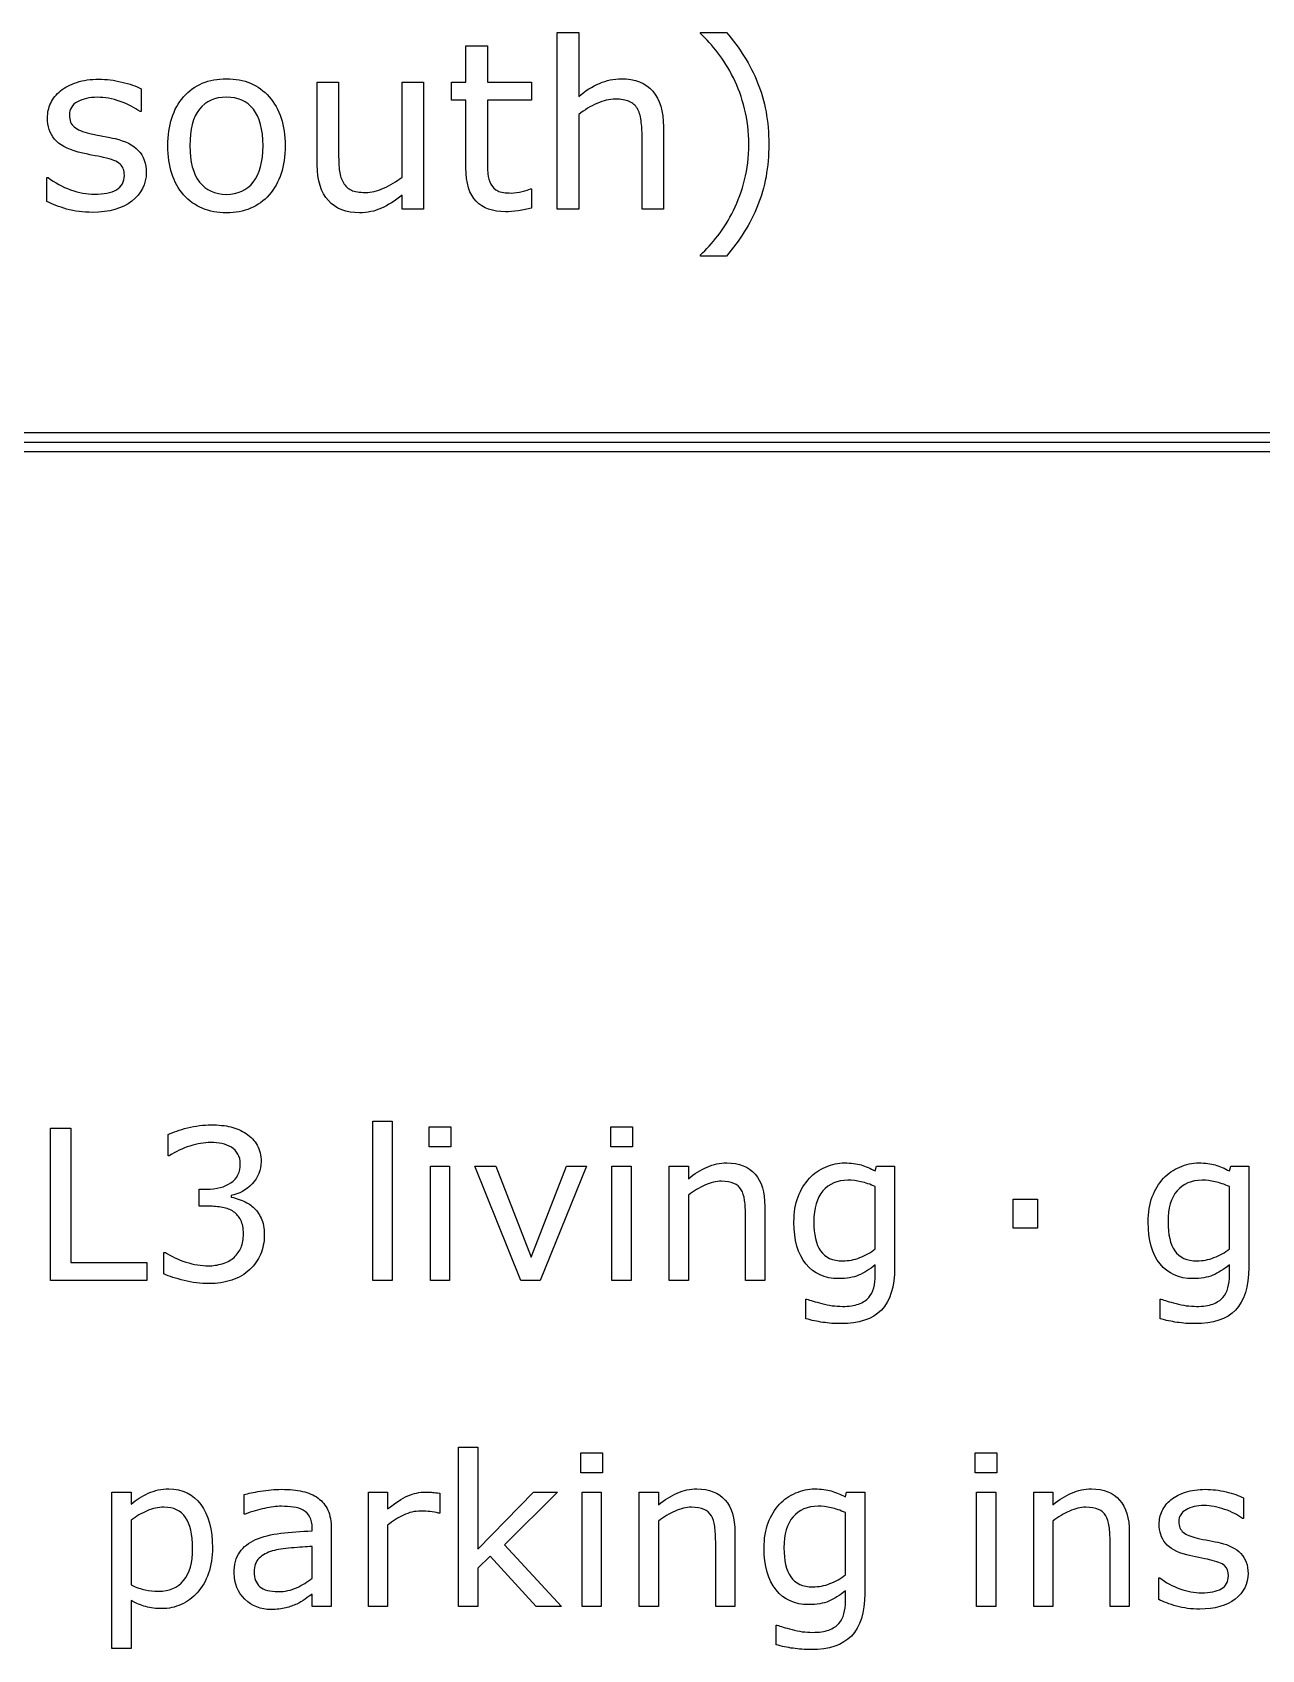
# Model space of a CAD drawing. Extents: x -13 to 750, y 12 to 2314.
# Drawn here: x 171.1 to 223.9, y 54 to 123.5 of the extents above; entities that cross this region are included whole.
import ezdxf

# ---------------------------------------------------------------- set-up
doc = ezdxf.new("R2010")
doc.units = 0
doc.layers.get('0').update_dxf_attribs({"linetype": 'CONTINUOUS'})

msp = doc.modelspace()

# ---------------------------------------------------------------- linework, layer by layer
at = {"color": 7}
for points in [[(194.53521, 119.9628), (194.53521, 115.89), (193.61724, 115.89), (193.61724, 123.4877), (194.53521, 123.4877), (194.53521, 120.7386)], [(199.75977, 123.4395), (199.75977, 123.4885), (200.87793, 123.4885)], [(189.69629, 117.6728), (189.69629, 120.5732), (189.07617, 120.5732), (189.07617, 121.3447), (189.69629, 121.3447), (189.69629, 122.9121), (190.61426, 122.9121), (190.61426, 121.3447), (192.50879, 121.3447), (192.50879, 120.5732), (190.61426, 120.5732), (190.61426, 118.0879)], [(175.75095, 121.0663), (175.75095, 120.0848), (175.70215, 120.0848)], [(183.30957, 117.8046), (183.30957, 121.3446), (184.22754, 121.3446), (184.22754, 118.2391)], [(186.95219, 117.2719), (186.95219, 121.3442), (187.87016, 121.3442), (187.87012, 115.8905)], [(198.17773, 115.8905), (197.25977, 115.8905), (197.25977, 118.996)], [(198.17778, 119.43), (198.17773, 115.8905)], [(202.69922, 118.6838), (202.69922, 118.6835)], [(171.70312, 116.2176), (171.70312, 117.2479), (171.75192, 117.2479)], [(192.45993, 116.765), (192.50873, 116.765), (192.50879, 115.9395)], [(187.87012, 115.8905), (186.95215, 115.8905), (186.95215, 116.496)], [(200.87793, 113.8788), (199.75977, 113.8788), (199.75977, 113.9278)], [(44, 105.89), (268, 105.89)], [(176.95603, 75.2382), (176.91213, 75.2382), (176.91213, 76.1567)], [(199.24963, 73.5547), (199.24963, 69.89), (198.42346, 69.89), (198.42346, 74.7987), (199.24963, 74.7987), (199.24963, 74.2538)], [(207.27393, 74.5876), (207.32663, 74.7985), (208.10007, 74.7985), (208.10017, 70.4481)], [(222.48341, 74.5876), (222.53611, 74.7985), (223.30955, 74.7985), (223.30964, 70.4481)], [(178.63035, 73.076), (178.23484, 73.076), (178.23484, 73.8055), (178.54246, 73.8055)], [(207.274, 71.2391), (207.274, 73.9154)], [(222.48347, 71.2391), (222.48347, 73.9154)], [(179.60598, 73.5287), (179.60598, 73.4667)], [(180.5508, 73.0405), (180.55078, 73.0409)], [(202.52795, 73.076), (202.5279, 69.89)], [(202.5279, 69.89), (201.70173, 69.89), (201.70173, 72.6849)], [(176.72314, 70.1669), (176.72314, 71.0853), (176.78904, 71.0853)], [(207.274, 71.2392), (207.274, 71.2391)], [(222.48347, 71.2392), (222.48347, 71.2391)], [(207.27393, 70.1096), (207.27393, 70.5579)], [(222.48341, 70.1096), (222.48341, 70.5579)], [(204.2945, 68.242), (204.2945, 69.0857), (204.3384, 69.0857)], [(219.50398, 68.242), (219.50398, 69.0857), (219.54788, 69.0857)], [(175.31692, 56.1367), (175.31692, 54.0801), (174.49075, 54.0801), (174.49075, 60.7993), (175.31692, 60.7993), (175.31692, 60.2851)], [(180.22119, 59.8539), (180.17729, 59.8539), (180.17729, 60.6932)], [(186.32964, 59.3754), (186.32964, 55.89), (185.50347, 55.89), (185.50347, 60.7987), (186.32964, 60.7987), (186.32964, 60.0736)], [(188.56646, 60.7467), (188.56641, 59.8978)], [(197.9663, 59.5547), (197.9663, 55.89), (197.14013, 55.89), (197.14013, 60.7987), (197.9663, 60.7987), (197.9663, 60.2538)], [(205.99069, 60.5876), (206.04339, 60.7985), (206.81682, 60.7985), (206.81693, 56.4481)], [(214.90286, 59.5547), (214.90286, 55.89), (214.07669, 55.89), (214.07669, 60.7987), (214.90286, 60.7987), (214.90286, 60.2538)], [(223.08548, 60.5479), (223.08548, 59.6646), (223.04158, 59.6646)], [(188.56641, 59.8978), (188.52251, 59.8978)], [(205.99076, 57.2391), (205.99076, 59.9154)], [(175.31692, 59.5903), (175.31692, 56.8086)], [(183.09082, 59.1335), (183.09082, 59.2609)], [(183.91264, 59.2208), (183.9126, 55.89)], [(201.24462, 59.076), (201.24467, 55.89)], [(218.18118, 59.076), (218.18123, 55.89)], [(178.81058, 58.4043), (178.81058, 58.4038)], [(183.09082, 57.0985), (183.09082, 58.4652)], [(201.24467, 55.89), (200.4185, 55.89), (200.4185, 58.6849)], [(218.18123, 55.89), (217.35506, 55.89), (217.35506, 58.6849)], [(183.09082, 57.0984), (183.09082, 57.0985)], [(205.99076, 57.2392), (205.99076, 57.2391)], [(219.44246, 56.1844), (219.44246, 57.1117), (219.48636, 57.1117)], [(223.27889, 57.3044), (223.27889, 57.305)], [(183.9126, 55.89), (183.09082, 55.89), (183.09082, 56.4129)], [(205.99069, 56.1096), (205.99069, 56.5579)], [(203.01127, 54.242), (203.01127, 55.0857), (203.05517, 55.0857)]]:
    msp.add_lwpolyline(points, dxfattribs=at)
for points in [[(180.98047, 118.6151), (180.98047, 118.6151)], [(181.92773, 118.6151), (181.92773, 118.6151)], [(175.96582, 117.4628), (175.96582, 117.4628)], [(44, 106.2904), (44, 105.4896), (268, 105.4896), (268, 106.2904)], [(175.99805, 69.89), (171.8584, 69.89), (171.8584, 76.4335), (172.72852, 76.4335), (172.72852, 70.6634), (175.99805, 70.6634)], [(186.52295, 69.89), (185.69678, 69.89), (185.69678, 76.7279), (186.52295, 76.7279)], [(189.04541, 75.6205), (188.11377, 75.6205), (188.11377, 76.4774), (189.04541, 76.4774)], [(196.84134, 75.6205), (195.9097, 75.6205), (195.9097, 76.4774), (196.84134, 76.4774)], [(188.99271, 69.89), (188.16653, 69.89), (188.16653, 74.7987), (188.99271, 74.7987)], [(194.87259, 74.7987), (192.88626, 69.89), (192.05569, 69.89), (190.08255, 74.7987), (190.97903, 74.7987), (192.49954, 70.892), (194.00687, 74.7987)], [(196.78864, 69.89), (195.96247, 69.89), (195.96247, 74.7987), (196.78864, 74.7987)], [(214.23933, 72.1356), (213.18903, 72.1356), (213.18903, 73.3793), (214.23933, 73.3793)], [(193.80029, 55.89), (192.71045, 55.89), (190.7417, 58.0389), (190.20557, 57.5292), (190.20557, 55.89), (189.37939, 55.89), (189.37939, 62.7279), (190.20557, 62.7279), (190.20557, 58.3421), (192.5918, 60.7987), (193.6333, 60.7987), (191.35254, 58.5311)], [(195.55811, 61.6205), (194.62646, 61.6205), (194.62646, 62.4774), (195.55811, 62.4774)], [(212.49467, 61.6205), (211.56303, 61.6205), (211.56303, 62.4774), (212.49467, 62.4774)], [(195.50541, 55.89), (194.67924, 55.89), (194.67924, 60.7987), (195.50541, 60.7987)], [(212.44197, 55.89), (211.6158, 55.89), (211.6158, 60.7987), (212.44197, 60.7987)], [(177.95804, 58.3819), (177.95804, 58.3819)]]:
    msp.add_lwpolyline(points, close=True, dxfattribs=at)
for points in [[(200.51172, 122.6143), (200.274087, 122.926833), (200.023437, 123.2019), (199.75977, 123.4395)], [(200.87793, 123.4885), (201.454103, 122.827633), (201.901693, 122.1066), (202.2207, 121.3254)], [(201.18066, 121.5303), (200.975587, 121.943767), (200.752607, 122.3051), (200.51172, 122.6143)], [(171.86423, 120.4462), (171.95863, 120.644733), (172.10023, 120.822133), (172.28903, 120.9784)], [(172.28903, 120.9784), (172.471323, 121.1314), (172.702443, 121.251833), (172.98239, 121.3397)], [(172.98239, 121.3397), (173.265597, 121.430833), (173.581353, 121.4764), (173.92966, 121.4764)], [(173.92966, 121.4764), (174.25518, 121.4764), (174.583957, 121.435733), (174.91599, 121.3544)], [(174.91599, 121.3544), (175.251277, 121.276267), (175.529597, 121.180233), (175.75095, 121.0663)], [(177.57227, 120.7196), (178.027997, 121.2372), (178.641603, 121.496), (179.41309, 121.496)], [(179.41309, 121.496), (180.178063, 121.496), (180.788413, 121.2372), (181.24414, 120.7196)], [(194.53521, 120.7386), (194.821663, 120.976267), (195.117887, 121.161833), (195.42388, 121.2953)], [(195.42388, 121.2953), (195.729867, 121.428767), (196.043993, 121.4955), (196.36626, 121.4955)], [(196.36626, 121.4955), (196.955453, 121.4955), (197.404673, 121.318067), (197.71392, 120.9632)], [(197.71392, 120.9632), (198.02316, 120.6084), (198.17778, 120.097333), (198.17778, 119.43)], [(201.65918, 120.2071), (201.53874, 120.6889), (201.379233, 121.129967), (201.18066, 121.5303)], [(202.2207, 121.3254), (202.539713, 120.544133), (202.69922, 119.6636), (202.69922, 118.6838)], [(171.72751, 119.8114), (171.72751, 120.036), (171.773083, 120.2476), (171.86423, 120.4462)], [(173.01172, 120.5048), (172.7806, 120.3778), (172.66504, 120.187367), (172.66504, 119.9335)], [(173.86133, 120.7001), (173.526043, 120.7001), (173.24284, 120.635), (173.01172, 120.5048)], [(174.84766, 120.5194), (174.512373, 120.639867), (174.183597, 120.7001), (173.86133, 120.7001)], [(175.70215, 120.0848), (175.467777, 120.257333), (175.182947, 120.4022), (174.84766, 120.5194)], [(176.89355, 118.6151), (176.89355, 119.503767), (177.11979, 120.205267), (177.57227, 120.7196)], [(178.25098, 120.1874), (177.97754, 119.8456), (177.84082, 119.3215), (177.84082, 118.6151)], [(179.41309, 120.705), (178.915043, 120.705), (178.527673, 120.532467), (178.25098, 120.1874)], [(180.56543, 120.1874), (180.288737, 120.532467), (179.904623, 120.705), (179.41309, 120.705)], [(180.98047, 118.6151), (180.98047, 119.3215), (180.842123, 119.8456), (180.56543, 120.1874)], [(181.24414, 120.7196), (181.699867, 120.205267), (181.92773, 119.503767), (181.92773, 118.6151)], [(195.32134, 120.4364), (195.0479, 120.312733), (194.785857, 120.154867), (194.53521, 119.9628)], [(196.10747, 120.6219), (195.856823, 120.6219), (195.59478, 120.560067), (195.32134, 120.4364)], [(196.70317, 120.5194), (196.550177, 120.587733), (196.35161, 120.6219), (196.10747, 120.6219)], [(197.05474, 120.2167), (196.97336, 120.353367), (196.85617, 120.454267), (196.70317, 120.5194)], [(197.21587, 119.6991), (197.186603, 119.920433), (197.132893, 120.092967), (197.05474, 120.2167)], [(201.83984, 118.6837), (201.83984, 119.2175), (201.77962, 119.7253), (201.65918, 120.2071)], [(172.02536, 118.9032), (171.826793, 119.1506), (171.72751, 119.453333), (171.72751, 119.8114)], [(172.66504, 119.9335), (172.66504, 119.7089), (172.735027, 119.539633), (172.875, 119.4257)], [(197.25977, 118.996), (197.25977, 119.2466), (197.245137, 119.480967), (197.21587, 119.6991)], [(173.04587, 118.3466), (172.56735, 118.473533), (172.22718, 118.659067), (172.02536, 118.9032)], [(172.875, 119.4257), (173.01172, 119.311767), (173.233073, 119.218967), (173.53906, 119.1473)], [(173.53906, 119.1473), (173.708333, 119.107967), (173.897137, 119.0689), (174.10547, 119.0301)], [(174.10547, 119.0301), (174.317057, 118.990767), (174.492837, 118.954967), (174.63281, 118.9227)], [(174.63281, 118.9227), (175.059243, 118.825033), (175.38802, 118.6574), (175.61914, 118.4198)], [(173.61716, 118.2196), (173.408827, 118.258933), (173.218397, 118.301267), (173.04587, 118.3466)], [(174.12985, 118.1171), (173.999643, 118.146433), (173.828747, 118.1806), (173.61716, 118.2196)], [(174.84274, 117.8339), (174.719047, 117.944567), (174.481417, 118.038967), (174.12985, 118.1171)], [(175.61914, 118.4198), (175.85026, 118.178933), (175.96582, 117.859933), (175.96582, 117.4628)], [(177.57227, 116.5106), (177.11979, 117.024933), (176.89355, 117.726433), (176.89355, 118.6151)], [(177.84082, 118.6151), (177.84082, 117.9315), (177.979167, 117.4123), (178.25586, 117.0575)], [(180.56055, 117.0526), (180.840497, 117.4042), (180.98047, 117.925033), (180.98047, 118.6151)], [(181.92773, 118.6151), (181.92773, 117.726433), (181.699867, 117.024933), (181.24414, 116.5106)], [(184.22754, 118.2391), (184.22754, 117.962433), (184.240573, 117.7248), (184.26664, 117.5262)], [(190.61426, 118.0879), (190.61426, 117.801433), (190.62076, 117.5768), (190.63376, 117.414)], [(201.65918, 117.1553), (201.77962, 117.617567), (201.83984, 118.127033), (201.83984, 118.6837)], [(202.69922, 118.6835), (202.69922, 117.703633), (202.539713, 116.8231), (202.2207, 116.0419)], [(175.02829, 117.3456), (175.02829, 117.5604), (174.96644, 117.723167), (174.84274, 117.8339)], [(175.96582, 117.4628), (175.96582, 116.964733), (175.759113, 116.5562), (175.3457, 116.2372)], [(183.78809, 116.2616), (183.469077, 116.613133), (183.30957, 117.127467), (183.30957, 117.8046)], [(184.26664, 117.5262), (184.292707, 117.330933), (184.348047, 117.1633), (184.43266, 117.0233)], [(190.13086, 116.2324), (189.841147, 116.531867), (189.69629, 117.012), (189.69629, 117.6728)], [(190.63376, 117.414), (190.64676, 117.254533), (190.692333, 117.1048), (190.77048, 116.9648)], [(171.75192, 117.2479), (172.041633, 117.029833), (172.3639, 116.8557), (172.71872, 116.7255)], [(172.71872, 116.7255), (173.07354, 116.5985), (173.41371, 116.535), (173.73923, 116.535)], [(173.73923, 116.535), (174.142877, 116.535), (174.45863, 116.6001), (174.68649, 116.7303)], [(174.68649, 116.7303), (174.914357, 116.860567), (175.02829, 117.065667), (175.02829, 117.3456)], [(178.25586, 117.0575), (178.532553, 116.7059), (178.918297, 116.5301), (179.41309, 116.5301)], [(179.41309, 116.5301), (179.90137, 116.5301), (180.283857, 116.704267), (180.56055, 117.0526)], [(184.43266, 117.0233), (184.520547, 116.8801), (184.634477, 116.775933), (184.77445, 116.7108)], [(184.77445, 116.7108), (184.914423, 116.645467), (185.117877, 116.6128), (185.38481, 116.6128)], [(185.38481, 116.6128), (185.622437, 116.6128), (185.881223, 116.674633), (186.16117, 116.7983)], [(186.16117, 116.7983), (186.444377, 116.921967), (186.70805, 117.079833), (186.95219, 117.2719)], [(190.77048, 116.9648), (190.842093, 116.8346), (190.93975, 116.738567), (191.06345, 116.6767)], [(192.10837, 116.6527), (192.27113, 116.698033), (192.388317, 116.735467), (192.45993, 116.765)], [(201.18066, 115.837), (201.382487, 116.253667), (201.541993, 116.6931), (201.65918, 117.1553)], [(172.54785, 115.9003), (172.212563, 115.9979), (171.930987, 116.103667), (171.70312, 116.2176)], [(175.3457, 116.2372), (174.935547, 115.9182), (174.374023, 115.7587), (173.66113, 115.7587)], [(179.41309, 115.7391), (178.641603, 115.7391), (178.027997, 115.996267), (177.57227, 116.5106)], [(181.24414, 116.5106), (180.788413, 115.996267), (180.178063, 115.7391), (179.41309, 115.7391)], [(185.12598, 115.7391), (184.55306, 115.7391), (184.107097, 115.913267), (183.78809, 116.2616)], [(186.95215, 116.496), (186.642903, 116.251867), (186.34668, 116.064667), (186.06348, 115.9344)], [(191.40039, 115.7832), (190.84375, 115.7832), (190.420573, 115.932933), (190.13086, 116.2324)], [(191.06345, 116.6767), (191.190403, 116.618033), (191.38246, 116.5887), (191.63962, 116.5887)], [(191.63962, 116.5887), (191.78936, 116.5887), (191.94561, 116.610033), (192.10837, 116.6527)], [(202.2207, 116.0419), (201.901693, 115.260633), (201.454103, 114.5396), (200.87793, 113.8788)], [(173.66113, 115.7587), (173.257483, 115.7587), (172.88639, 115.8059), (172.54785, 115.9003)], [(186.06348, 115.9344), (185.780273, 115.8042), (185.467773, 115.7391), (185.12598, 115.7391)], [(191.94238, 115.8272), (191.74056, 115.797867), (191.559897, 115.7832), (191.40039, 115.7832)], [(192.50879, 115.9395), (192.336263, 115.894167), (192.14746, 115.856733), (191.94238, 115.8272)], [(200.51172, 114.753), (200.765627, 115.075267), (200.988607, 115.4366), (201.18066, 115.837)], [(199.75977, 113.9278), (200.010417, 114.1524), (200.261067, 114.427467), (200.51172, 114.753)], [(176.91213, 76.1567), (177.120137, 76.259233), (177.396993, 76.353), (177.7427, 76.438)], [(177.7427, 76.438), (178.091327, 76.525867), (178.42824, 76.5698), (178.75344, 76.5698)], [(178.75344, 76.5698), (179.072773, 76.5698), (179.354023, 76.540467), (179.59719, 76.4818)], [(179.59719, 76.4818), (179.84035, 76.423133), (180.060077, 76.329367), (180.25637, 76.2005)], [(178.73143, 75.8095), (178.453103, 75.8095), (178.157203, 75.7597), (177.84373, 75.6601)], [(179.21922, 75.7655), (179.075667, 75.794833), (178.91307, 75.8095), (178.73143, 75.8095)], [(179.62352, 75.6073), (179.49754, 75.683433), (179.362773, 75.736167), (179.21922, 75.7655)], [(180.25637, 76.2005), (180.467303, 76.0599), (180.62697, 75.89), (180.73537, 75.6908)], [(177.84373, 75.6601), (177.530257, 75.5605), (177.234357, 75.419867), (176.95603, 75.2382)], [(179.90477, 75.3129), (179.837383, 75.432967), (179.743633, 75.5311), (179.62352, 75.6073)], [(180.00584, 74.8998), (180.00584, 75.058), (179.97215, 75.1957), (179.90477, 75.3129)], [(180.73537, 75.6908), (180.84377, 75.4916), (180.89797, 75.2587), (180.89797, 74.9921)], [(179.60594, 74.0824), (179.87254, 74.269867), (180.00584, 74.542333), (180.00584, 74.8998)], [(180.89797, 74.9921), (180.89797, 74.628767), (180.769063, 74.310867), (180.51125, 74.0384)], [(199.24963, 74.2538), (199.507443, 74.467667), (199.774047, 74.634633), (200.04944, 74.7547)], [(200.04944, 74.7547), (200.324827, 74.874833), (200.60754, 74.9349), (200.89758, 74.9349)], [(200.89758, 74.9349), (201.427853, 74.9349), (201.83215, 74.775233), (202.11047, 74.4559)], [(202.11047, 74.4559), (202.38879, 74.136567), (202.52795, 73.6766), (202.52795, 73.076)], [(204.44385, 74.2756), (204.634277, 74.483667), (204.86572, 74.6448), (205.13818, 74.759)], [(205.13818, 74.759), (205.41064, 74.8762), (205.681637, 74.9348), (205.95117, 74.9348)], [(205.95117, 74.9348), (206.23535, 74.9348), (206.472657, 74.905467), (206.66309, 74.8468)], [(206.66309, 74.8468), (206.856443, 74.791467), (207.060057, 74.705067), (207.27393, 74.5876)], [(219.65333, 74.2756), (219.843757, 74.483667), (220.075203, 74.6448), (220.34767, 74.759)], [(220.34767, 74.759), (220.62013, 74.8762), (220.891123, 74.9348), (221.16065, 74.9348)], [(221.16065, 74.9348), (221.44483, 74.9348), (221.682137, 74.905467), (221.87257, 74.8468)], [(221.87257, 74.8468), (222.06593, 74.791467), (222.269543, 74.705067), (222.48341, 74.5876)], [(178.54246, 73.8055), (178.987773, 73.8055), (179.342267, 73.8978), (179.60594, 74.0824)], [(180.51125, 74.0384), (180.25637, 73.768867), (179.954613, 73.598967), (179.60598, 73.5287)], [(199.95715, 73.981), (199.711057, 73.869667), (199.475217, 73.727567), (199.24963, 73.5547)], [(200.66467, 74.148), (200.439083, 74.148), (200.203243, 74.092333), (199.95715, 73.981)], [(201.2008, 74.056), (201.063107, 74.117333), (200.884397, 74.148), (200.66467, 74.148)], [(201.51721, 73.7836), (201.44397, 73.9066), (201.3385, 73.9974), (201.2008, 74.056)], [(201.66223, 73.3177), (201.63583, 73.516967), (201.58749, 73.672267), (201.51721, 73.7836)], [(203.95605, 73.4802), (204.07617, 73.787867), (204.23877, 74.053), (204.44385, 74.2756)], [(205.024, 73.7353), (204.763253, 73.430633), (204.63288, 72.988267), (204.63288, 72.4082)], [(206.09626, 74.1923), (205.64216, 74.1923), (205.28474, 74.039967), (205.024, 73.7353)], [(206.65876, 74.1263), (206.47126, 74.1703), (206.28376, 74.1923), (206.09626, 74.1923)], [(207.274, 73.9154), (207.054273, 74.015), (206.849193, 74.0853), (206.65876, 74.1263)], [(219.16554, 73.4802), (219.285653, 73.787867), (219.44825, 74.053), (219.65333, 74.2756)], [(220.23347, 73.7353), (219.97273, 73.430633), (219.84236, 72.988267), (219.84236, 72.4082)], [(221.30573, 74.1923), (220.85163, 74.1923), (220.49421, 74.039967), (220.23347, 73.7353)], [(221.86823, 74.1263), (221.68073, 74.1703), (221.49323, 74.1923), (221.30573, 74.1923)], [(222.48347, 73.9154), (222.263743, 74.015), (222.058663, 74.0853), (221.86823, 74.1263)], [(179.2368, 73.023), (179.0493, 73.058333), (178.84715, 73.076), (178.63035, 73.076)], [(179.7158, 72.8384), (179.583967, 72.929267), (179.4243, 72.9908), (179.2368, 73.023)], [(179.60598, 73.4667), (179.7466, 73.443367), (179.907733, 73.393567), (180.08938, 73.3173)], [(180.08938, 73.3173), (180.27102, 73.2441), (180.424827, 73.151833), (180.5508, 73.0405)], [(180.55078, 73.0409), (180.691407, 72.9149), (180.80713, 72.7567), (180.89795, 72.5663)], [(201.70173, 72.6849), (201.70173, 72.9105), (201.688563, 73.121433), (201.66223, 73.3177)], [(203.78027, 72.3904), (203.78027, 72.812267), (203.838863, 73.175533), (203.95605, 73.4802)], [(218.98976, 72.3904), (218.98976, 72.812267), (219.048353, 73.175533), (219.16554, 73.4802)], [(180.02342, 72.4737), (179.950173, 72.628967), (179.847633, 72.750533), (179.7158, 72.8384)], [(180.13768, 71.8936), (180.13768, 72.128), (180.099593, 72.321367), (180.02342, 72.4737)], [(180.89795, 72.5663), (180.98877, 72.375833), (181.03418, 72.129733), (181.03418, 71.828)], [(204.29443, 70.5974), (203.951657, 71.0222), (203.78027, 71.619867), (203.78027, 72.3904)], [(204.63288, 72.4082), (204.63288, 71.8574), (204.72956, 71.4399), (204.92292, 71.1557)], [(219.50392, 70.5974), (219.161147, 71.0222), (218.98976, 71.619867), (218.98976, 72.3904)], [(219.84236, 72.4082), (219.84236, 71.8574), (219.939037, 71.4399), (220.13239, 71.1557)], [(180.0366, 71.3047), (180.103987, 71.459967), (180.13768, 71.656267), (180.13768, 71.8936)], [(181.03418, 71.828), (181.03418, 71.529133), (180.97998, 71.2552), (180.87158, 71.0062)], [(176.78904, 71.0853), (177.038067, 70.921233), (177.331037, 70.785), (177.66795, 70.6766)], [(179.2324, 70.606), (179.440407, 70.667333), (179.608863, 70.758167), (179.73777, 70.8785)], [(179.73777, 70.8785), (179.872537, 71.007367), (179.972147, 71.149433), (180.0366, 71.3047)], [(180.87158, 71.0062), (180.76318, 70.7572), (180.610837, 70.5404), (180.41455, 70.3558)], [(204.92292, 71.1557), (205.11628, 70.871567), (205.43708, 70.7295), (205.88532, 70.7295)], [(205.88532, 70.7295), (206.12556, 70.7295), (206.365797, 70.7749), (206.60603, 70.8657)], [(206.60603, 70.8657), (206.84919, 70.959433), (207.071847, 71.083933), (207.274, 71.2392)], [(220.13239, 71.1557), (220.32575, 70.871567), (220.646553, 70.7295), (221.0948, 70.7295)], [(221.0948, 70.7295), (221.335033, 70.7295), (221.575267, 70.7749), (221.8155, 70.8657)], [(221.8155, 70.8657), (222.058667, 70.959433), (222.281323, 71.083933), (222.48347, 71.2392)], [(177.58887, 69.8856), (177.237303, 69.970533), (176.948727, 70.0643), (176.72314, 70.1669)], [(177.66795, 70.6766), (178.004863, 70.5682), (178.330057, 70.514), (178.64353, 70.514)], [(178.64353, 70.514), (178.828103, 70.514), (179.024393, 70.544667), (179.2324, 70.606)], [(180.41455, 70.3558), (180.194823, 70.150733), (179.935547, 69.9984), (179.63672, 69.8988)], [(205.69189, 69.9646), (205.105957, 69.9646), (204.640137, 70.175533), (204.29443, 70.5974)], [(207.27393, 70.5579), (207.024903, 70.358633), (206.786133, 70.2092), (206.55762, 70.1096)], [(208.10017, 70.4481), (208.10017, 69.6161), (207.911203, 69.005267), (207.53327, 68.6156)], [(220.90138, 69.9646), (220.31544, 69.9646), (219.84962, 70.175533), (219.50392, 70.5974)], [(222.48341, 70.5579), (222.234383, 70.358633), (221.995613, 70.2092), (221.7671, 70.1096)], [(223.30964, 70.4481), (223.30964, 69.6161), (223.120677, 69.005267), (222.74275, 68.6156)], [(178.66113, 69.7538), (178.29785, 69.7538), (177.94043, 69.797733), (177.58887, 69.8856)], [(179.63672, 69.8988), (179.34082, 69.802133), (179.015623, 69.7538), (178.66113, 69.7538)], [(206.55762, 70.1096), (206.332033, 70.012933), (206.043457, 69.9646), (205.69189, 69.9646)], [(206.9883, 69.156), (207.09084, 69.270267), (207.164083, 69.407967), (207.20803, 69.5691)], [(207.20803, 69.5691), (207.251963, 69.730233), (207.27393, 69.9104), (207.27393, 70.1096)], [(221.7671, 70.1096), (221.541513, 70.012933), (221.25294, 69.9646), (220.90138, 69.9646)], [(222.19778, 69.156), (222.30032, 69.270267), (222.373563, 69.407967), (222.41751, 69.5691)], [(222.41751, 69.5691), (222.461443, 69.730233), (222.48341, 69.9104), (222.48341, 70.1096)], [(204.3384, 69.0857), (204.473167, 69.033033), (204.687033, 68.968567), (204.98, 68.8923)], [(204.98, 68.8923), (205.272967, 68.813233), (205.565937, 68.7737), (205.85891, 68.7737)], [(205.85891, 68.7737), (206.140157, 68.7737), (206.373067, 68.8074), (206.55764, 68.8748)], [(206.55764, 68.8748), (206.742207, 68.942133), (206.88576, 69.035867), (206.9883, 69.156)], [(219.54788, 69.0857), (219.682647, 69.033033), (219.896513, 68.968567), (220.18948, 68.8923)], [(220.18948, 68.8923), (220.482453, 68.813233), (220.775423, 68.7737), (221.06839, 68.7737)], [(221.06839, 68.7737), (221.349637, 68.7737), (221.582547, 68.8074), (221.76712, 68.8748)], [(221.76712, 68.8748), (221.951693, 68.942133), (222.095247, 69.035867), (222.19778, 69.156)], [(205.024, 68.0881), (204.777907, 68.123433), (204.53474, 68.174733), (204.2945, 68.242)], [(205.78864, 68.0311), (205.5279, 68.0311), (205.27302, 68.0501), (205.024, 68.0881)], [(207.53327, 68.6156), (207.155343, 68.225933), (206.5738, 68.0311), (205.78864, 68.0311)], [(220.23347, 68.0881), (219.987377, 68.123433), (219.744213, 68.174733), (219.50398, 68.242)], [(220.99812, 68.0311), (220.737373, 68.0311), (220.48249, 68.0501), (220.23347, 68.0881)], [(222.74275, 68.6156), (222.364817, 68.225933), (221.783273, 68.0311), (220.99812, 68.0311)], [(175.31692, 60.2851), (175.536647, 60.4697), (175.782743, 60.623533), (176.05521, 60.7466)], [(176.05521, 60.7466), (176.330597, 60.872533), (176.623563, 60.9355), (176.93411, 60.9355)], [(176.93411, 60.9355), (177.52591, 60.9355), (177.98587, 60.7114), (178.31399, 60.2632)], [(180.17729, 60.6932), (180.338423, 60.7372), (180.571333, 60.785533), (180.87602, 60.8382)], [(180.87602, 60.8382), (181.180707, 60.890867), (181.481, 60.9172), (181.7769, 60.9172)], [(181.7769, 60.9172), (182.1226, 60.9172), (182.42289, 60.887867), (182.67777, 60.8292)], [(182.67777, 60.8292), (182.935583, 60.773867), (183.15824, 60.677167), (183.34574, 60.5391)], [(183.34574, 60.5391), (183.530313, 60.404367), (183.67094, 60.230067), (183.76762, 60.0162)], [(186.32964, 60.0736), (186.657767, 60.337267), (186.94634, 60.5233), (187.19536, 60.6317)], [(187.19536, 60.6317), (187.447313, 60.743033), (187.703663, 60.7987), (187.96441, 60.7987)], [(187.96441, 60.7987), (188.107963, 60.7987), (188.211967, 60.794367), (188.27642, 60.7857)], [(188.27642, 60.7857), (188.340887, 60.779033), (188.437567, 60.766033), (188.56646, 60.7467)], [(197.9663, 60.2538), (198.224113, 60.467667), (198.490713, 60.634633), (198.7661, 60.7547)], [(198.7661, 60.7547), (199.041493, 60.874833), (199.32421, 60.9349), (199.61425, 60.9349)], [(199.61425, 60.9349), (200.144523, 60.9349), (200.54882, 60.775233), (200.82714, 60.4559)], [(200.82714, 60.4559), (201.10546, 60.136567), (201.24462, 59.6766), (201.24462, 59.076)], [(203.16061, 60.2756), (203.351043, 60.483667), (203.58249, 60.6448), (203.85495, 60.759)], [(203.85495, 60.759), (204.12741, 60.8762), (204.398407, 60.9348), (204.66794, 60.9348)], [(204.66794, 60.9348), (204.95212, 60.9348), (205.189423, 60.905467), (205.37985, 60.8468)], [(205.37985, 60.8468), (205.57321, 60.791467), (205.776823, 60.705067), (205.99069, 60.5876)], [(214.90286, 60.2538), (215.160673, 60.467667), (215.427277, 60.634633), (215.70267, 60.7547)], [(215.70267, 60.7547), (215.978057, 60.874833), (216.26077, 60.9349), (216.55081, 60.9349)], [(216.55081, 60.9349), (217.081083, 60.9349), (217.48538, 60.775233), (217.7637, 60.4559)], [(217.7637, 60.4559), (218.04202, 60.136567), (218.18118, 59.6766), (218.18118, 59.076)], [(219.58743, 59.9898), (219.67239, 60.168533), (219.799833, 60.3282), (219.96976, 60.4688)], [(219.96976, 60.4688), (220.13382, 60.606467), (220.341827, 60.714867), (220.59378, 60.794)], [(220.59378, 60.794), (220.84866, 60.876), (221.13284, 60.917), (221.44632, 60.917)], [(221.44632, 60.917), (221.739287, 60.917), (222.035183, 60.8804), (222.33401, 60.8072)], [(222.33401, 60.8072), (222.63577, 60.736867), (222.88626, 60.650433), (223.08548, 60.5479)], [(176.00687, 59.9946), (175.76663, 59.892067), (175.536647, 59.7573), (175.31692, 59.5903)], [(176.72317, 60.1484), (176.48587, 60.1484), (176.247103, 60.097133), (176.00687, 59.9946)], [(177.65482, 59.7089), (177.452667, 60.0019), (177.142117, 60.1484), (176.72317, 60.1484)], [(178.31399, 60.2632), (178.64505, 59.817867), (178.81058, 59.198233), (178.81058, 58.4043)], [(181.04736, 60.1), (180.78076, 60.044), (180.50537, 59.961967), (180.22119, 59.8539)], [(181.77246, 60.188), (181.555667, 60.188), (181.313967, 60.158667), (181.04736, 60.1)], [(182.28662, 60.153), (182.12256, 60.176333), (181.951173, 60.188), (181.77246, 60.188)], [(182.7085, 60.0168), (182.591307, 60.084133), (182.45068, 60.129533), (182.28662, 60.153)], [(182.98975, 59.7267), (182.925283, 59.849767), (182.831533, 59.946467), (182.7085, 60.0168)], [(183.76762, 60.0162), (183.8643, 59.802333), (183.91264, 59.5372), (183.91264, 59.2208)], [(187.01519, 59.8104), (186.777883, 59.699067), (186.549367, 59.554067), (186.32964, 59.3754)], [(187.75347, 59.9818), (187.498583, 59.9818), (187.25249, 59.924667), (187.01519, 59.8104)], [(188.16216, 59.9598), (188.0479, 59.974467), (187.91167, 59.9818), (187.75347, 59.9818)], [(188.52251, 59.8978), (188.399463, 59.927133), (188.279347, 59.9478), (188.16216, 59.9598)], [(198.67382, 59.981), (198.427727, 59.869667), (198.191887, 59.727567), (197.9663, 59.5547)], [(199.38134, 60.148), (199.155753, 60.148), (198.919913, 60.092333), (198.67382, 59.981)], [(199.91747, 60.056), (199.779777, 60.117333), (199.601067, 60.148), (199.38134, 60.148)], [(200.23388, 59.7836), (200.160633, 59.9066), (200.055163, 59.9974), (199.91747, 60.056)], [(200.3789, 59.3177), (200.352567, 59.516967), (200.304227, 59.672267), (200.23388, 59.7836)], [(202.67282, 59.4802), (202.79294, 59.787867), (202.955537, 60.053), (203.16061, 60.2756)], [(203.74076, 59.7353), (203.48002, 59.430633), (203.34965, 58.988267), (203.34965, 58.4082)], [(204.81303, 60.1923), (204.35893, 60.1923), (204.001507, 60.039967), (203.74076, 59.7353)], [(205.37553, 60.1263), (205.18803, 60.1703), (205.00053, 60.1923), (204.81303, 60.1923)], [(205.99076, 59.9154), (205.771033, 60.015), (205.565957, 60.0853), (205.37553, 60.1263)], [(215.61038, 59.981), (215.364287, 59.869667), (215.128447, 59.727567), (214.90286, 59.5547)], [(216.3179, 60.148), (216.092313, 60.148), (215.856473, 60.092333), (215.61038, 59.981)], [(216.85403, 60.056), (216.716337, 60.117333), (216.537627, 60.148), (216.3179, 60.148)], [(217.17044, 59.7836), (217.0972, 59.9066), (216.99173, 59.9974), (216.85403, 60.056)], [(217.31546, 59.3177), (217.289127, 59.516967), (217.240787, 59.672267), (217.17044, 59.7836)], [(219.46439, 59.4185), (219.46439, 59.620633), (219.505403, 59.811067), (219.58743, 59.9898)], [(220.6202, 60.0425), (220.412193, 59.928233), (220.30819, 59.756867), (220.30819, 59.5284)], [(221.38485, 60.2183), (221.08309, 60.2183), (220.828207, 60.1597), (220.6202, 60.0425)], [(222.27254, 60.0557), (221.97078, 60.1641), (221.674883, 60.2183), (221.38485, 60.2183)], [(223.04158, 59.6646), (222.830647, 59.819867), (222.5743, 59.950233), (222.27254, 60.0557)], [(177.95804, 58.3818), (177.95804, 58.9736), (177.856967, 59.415967), (177.65482, 59.7089)], [(181.7417, 59.028), (182.160647, 59.074667), (182.610353, 59.109833), (183.09082, 59.1335)], [(183.09082, 59.2609), (183.09082, 59.448433), (183.05713, 59.6037), (182.98975, 59.7267)], [(200.4185, 58.6849), (200.4185, 58.9105), (200.4053, 59.121433), (200.3789, 59.3177)], [(202.49704, 58.3904), (202.49704, 58.812267), (202.555633, 59.175533), (202.67282, 59.4802)], [(217.35506, 58.6849), (217.35506, 58.9105), (217.34186, 59.121433), (217.31546, 59.3177)], [(219.73245, 58.6011), (219.553743, 58.823767), (219.46439, 59.096233), (219.46439, 59.4185)], [(220.30819, 59.5284), (220.30819, 59.3262), (220.371177, 59.173833), (220.49715, 59.0713)], [(220.49715, 59.0713), (220.620197, 58.968767), (220.819417, 58.8853), (221.09481, 58.8209)], [(177.57132, 57.002), (177.829133, 57.312533), (177.95804, 57.7725), (177.95804, 58.3819)], [(178.81058, 58.4038), (178.81058, 58.005333), (178.75345, 57.640567), (178.63919, 57.3095)], [(179.97949, 58.215), (180.140623, 58.446467), (180.36914, 58.6281), (180.66504, 58.7599)], [(180.66504, 58.7599), (180.963867, 58.891767), (181.322753, 58.981133), (181.7417, 59.028)], [(182.19873, 58.3992), (181.858883, 58.369867), (181.589353, 58.327367), (181.39014, 58.2717)], [(183.09082, 58.4652), (182.838867, 58.450533), (182.541503, 58.428533), (182.19873, 58.3992)], [(203.0112, 56.5974), (202.668427, 57.0222), (202.49704, 57.619867), (202.49704, 58.3904)], [(203.34965, 58.4082), (203.34965, 57.8574), (203.44633, 57.4399), (203.63969, 57.1557)], [(220.65091, 58.1001), (220.220243, 58.214367), (219.91409, 58.381367), (219.73245, 58.6011)], [(221.09481, 58.8209), (221.24715, 58.785567), (221.41707, 58.7504), (221.60457, 58.7154)], [(221.60457, 58.7154), (221.795003, 58.680067), (221.953207, 58.647733), (222.07918, 58.6184)], [(222.07918, 58.6184), (222.462973, 58.530533), (222.758873, 58.379667), (222.96688, 58.1658)], [(179.74219, 57.3141), (179.74219, 57.686167), (179.82129, 57.986467), (179.97949, 58.215)], [(180.81445, 57.9553), (180.66797, 57.8147), (180.59473, 57.6199), (180.59473, 57.3709)], [(181.39014, 58.2717), (181.152833, 58.204367), (180.960937, 58.0989), (180.81445, 57.9553)], [(221.16507, 57.9859), (220.97757, 58.021233), (220.806183, 58.0593), (220.65091, 58.1001)], [(221.62649, 57.8939), (221.509303, 57.920567), (221.355497, 57.951233), (221.16507, 57.9859)], [(222.2681, 57.639), (222.156767, 57.7386), (221.942897, 57.823567), (221.62649, 57.8939)], [(222.96688, 58.1658), (223.174887, 57.949), (223.27889, 57.661867), (223.27889, 57.3044)], [(176.49466, 56.5362), (176.95462, 56.5362), (177.313507, 56.691467), (177.57132, 57.002)], [(178.63919, 57.3095), (178.52493, 56.981367), (178.363797, 56.703067), (178.15579, 56.4746)], [(180.20361, 56.1935), (179.895997, 56.4865), (179.74219, 56.860033), (179.74219, 57.3141)], [(180.59473, 57.3709), (180.59473, 57.089633), (180.67969, 56.8772), (180.84961, 56.7336)], [(182.42285, 56.6897), (182.663083, 56.803967), (182.88574, 56.9402), (183.09082, 57.0984)], [(203.63969, 57.1557), (203.83305, 56.871567), (204.15385, 56.7295), (204.60209, 56.7295)], [(205.32279, 56.8657), (205.565957, 56.959433), (205.788613, 57.083933), (205.99076, 57.2392)], [(219.48636, 57.1117), (219.7471, 56.915367), (220.03714, 56.758633), (220.35648, 56.6415)], [(222.12747, 56.6459), (222.33255, 56.763033), (222.43509, 56.9476), (222.43509, 57.1996)], [(222.43509, 57.1996), (222.43509, 57.392933), (222.379427, 57.5394), (222.2681, 57.639)], [(223.27889, 57.305), (223.27889, 56.8568), (223.092853, 56.489133), (222.72078, 56.202)], [(175.31692, 56.8086), (175.5513, 56.703133), (175.751987, 56.631333), (175.91898, 56.5932)], [(175.91898, 56.5932), (176.0889, 56.5552), (176.280793, 56.5362), (176.49466, 56.5362)], [(178.15579, 56.4746), (177.96243, 56.2578), (177.733913, 56.089333), (177.47024, 55.9692)], [(180.84961, 56.7336), (181.01953, 56.593), (181.278807, 56.5227), (181.62744, 56.5227)], [(181.62744, 56.5227), (181.91748, 56.5227), (182.182617, 56.578367), (182.42285, 56.6897)], [(183.09082, 56.4129), (183.01758, 56.3629), (182.91797, 56.2926), (182.79199, 56.202)], [(204.40866, 55.9646), (203.822727, 55.9646), (203.356907, 56.175533), (203.0112, 56.5974)], [(204.60209, 56.7295), (204.842323, 56.7295), (205.082557, 56.7749), (205.32279, 56.8657)], [(205.99069, 56.5579), (205.74167, 56.358633), (205.5029, 56.2092), (205.27438, 56.1096)], [(206.81693, 56.4481), (206.81693, 55.6161), (206.627967, 55.005267), (206.25004, 54.6156)], [(220.35648, 56.6415), (220.675813, 56.527233), (220.981963, 56.4701), (221.27493, 56.4701)], [(221.27493, 56.4701), (221.63821, 56.4701), (221.92239, 56.5287), (222.12747, 56.6459)], [(175.94534, 55.8774), (175.740267, 55.932733), (175.530793, 56.019167), (175.31692, 56.1367)], [(176.63968, 55.7934), (176.384793, 55.7934), (176.153347, 55.8214), (175.94534, 55.8774)], [(177.47024, 55.9692), (177.2095, 55.852), (176.932647, 55.7934), (176.63968, 55.7934)], [(181.32861, 55.7541), (180.88623, 55.7541), (180.51123, 55.900567), (180.20361, 56.1935)], [(181.95703, 55.8241), (181.778317, 55.777433), (181.568843, 55.7541), (181.32861, 55.7541)], [(182.43164, 55.9911), (182.293947, 55.9237), (182.135743, 55.868033), (181.95703, 55.8241)], [(182.79199, 56.202), (182.668943, 56.114133), (182.548827, 56.043833), (182.43164, 55.9911)], [(205.27438, 56.1096), (205.0488, 56.012933), (204.760227, 55.9646), (204.40866, 55.9646)], [(205.70507, 55.156), (205.80761, 55.270267), (205.88085, 55.407967), (205.92479, 55.5691)], [(205.92479, 55.5691), (205.968723, 55.730233), (205.99069, 55.9104), (205.99069, 56.1096)], [(220.20272, 55.8988), (219.90096, 55.986667), (219.64754, 56.081867), (219.44246, 56.1844)], [(221.20467, 55.7713), (220.84139, 55.7713), (220.507407, 55.8138), (220.20272, 55.8988)], [(222.72078, 56.202), (222.35164, 55.914867), (221.84627, 55.7713), (221.20467, 55.7713)], [(203.05517, 55.0857), (203.18993, 55.033033), (203.403797, 54.968567), (203.69677, 54.8923)], [(203.69677, 54.8923), (203.989737, 54.813233), (204.282703, 54.7737), (204.57567, 54.7737)], [(204.57567, 54.7737), (204.856923, 54.7737), (205.089833, 54.8074), (205.2744, 54.8748)], [(205.2744, 54.8748), (205.458973, 54.942133), (205.60253, 55.035867), (205.70507, 55.156)], [(203.74076, 54.0881), (203.494667, 54.123433), (203.251503, 54.174733), (203.01127, 54.242)], [(206.25004, 54.6156), (205.872113, 54.225933), (205.29057, 54.0311), (204.50541, 54.0311)], [(204.50541, 54.0311), (204.24467, 54.0311), (203.989787, 54.0501), (203.74076, 54.0881)]]:
    msp.add_open_spline(points, degree=3, dxfattribs=at)

doc.saveas('drawing.dxf')
